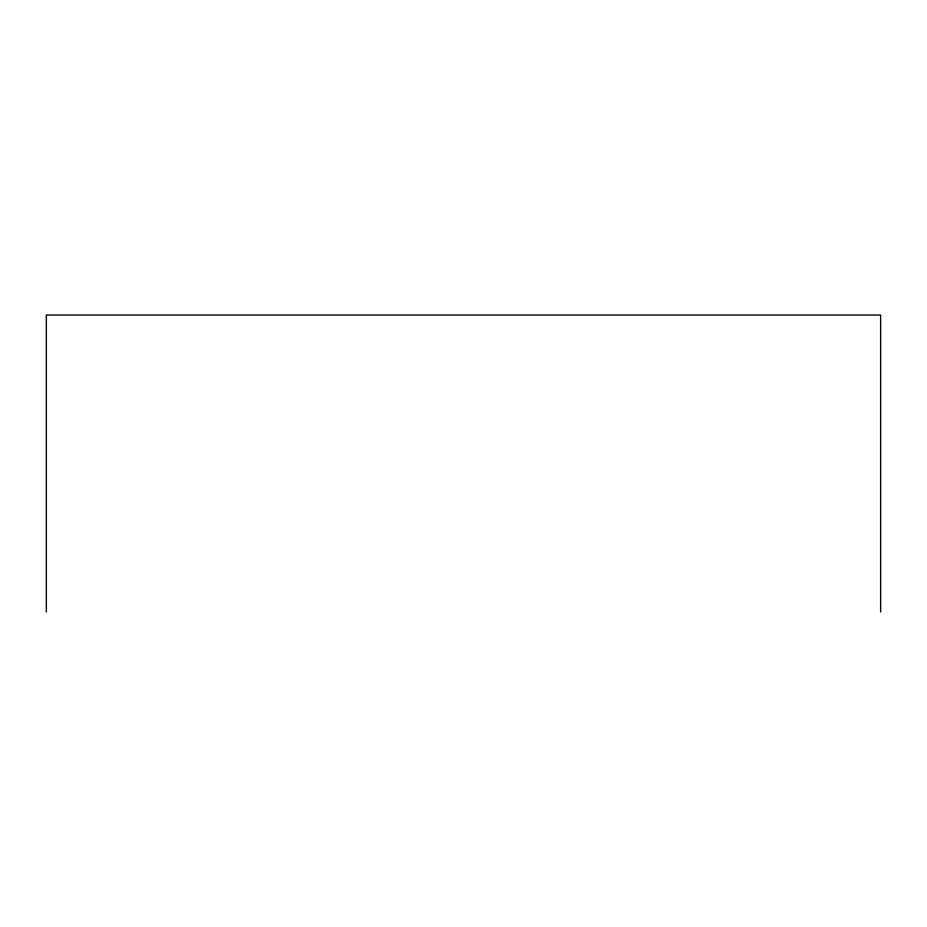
<?xml version="1.0" encoding="UTF-8"?>
<svg xmlns="http://www.w3.org/2000/svg" width="927" height="927" viewBox="0 0 927 927"><rect width="100%" height="100%" fill="white"/><g stroke="black" fill="none" stroke-linecap="round" stroke-linejoin="round"><path stroke-width="1.39" d="M880.65 611.947L880.65 315.053L46.35 315.053L46.35 611.947"/></g></svg>
